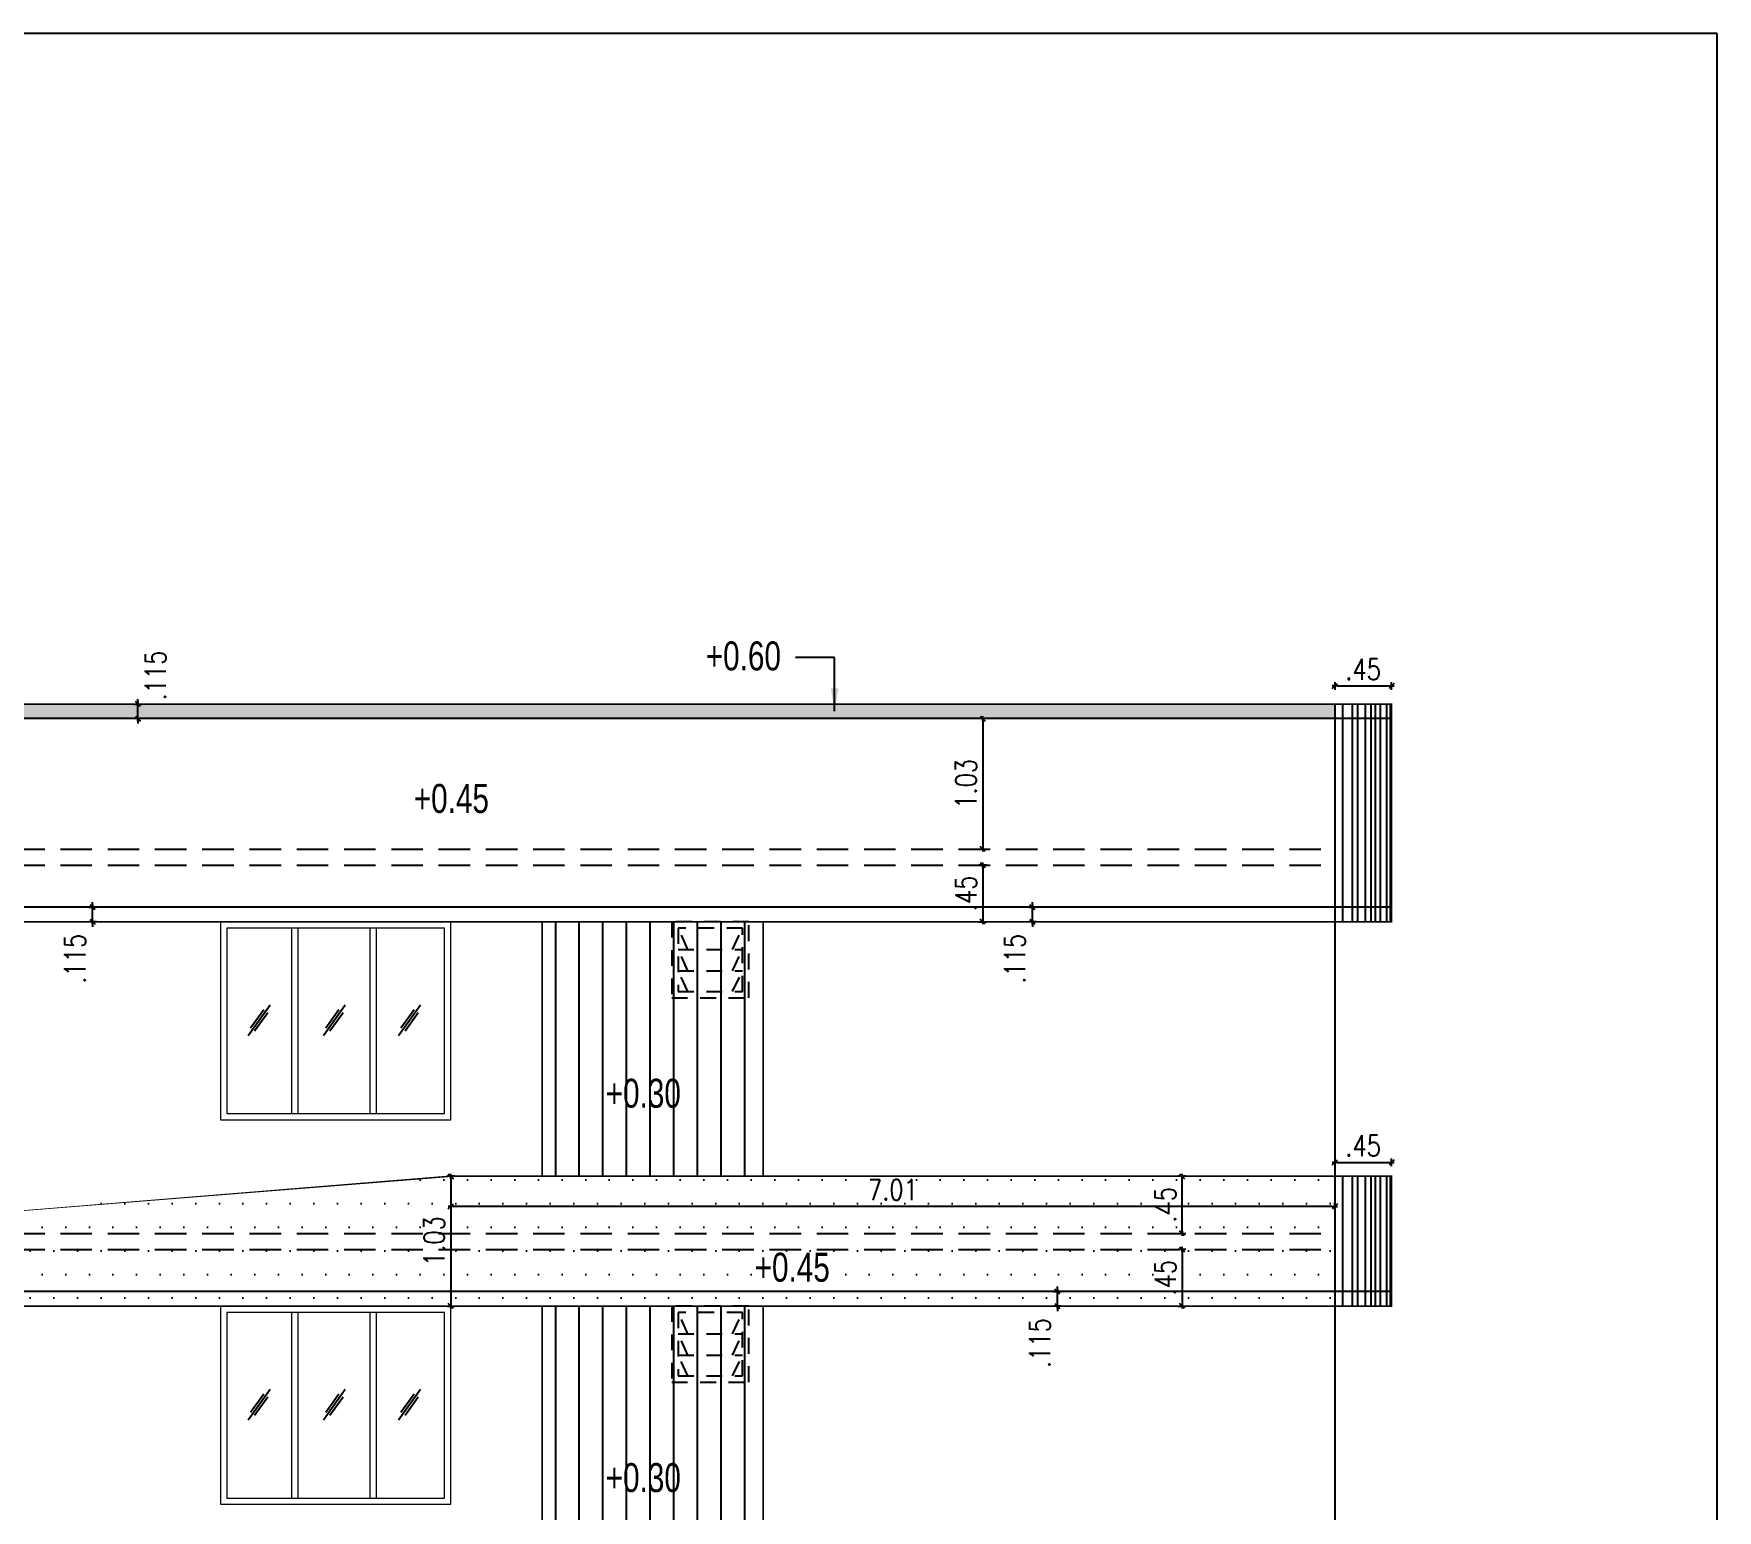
# Model space of a CAD drawing. Header units: inches. Extents: x 14331 to 14549, y 2557 to 2714.
# Drawn here: x 14426.92 to 14440.28, y 2685.34 to 2697.06 of the extents above; entities that cross this region are included whole.
import ezdxf
from ezdxf.enums import TextEntityAlignment as Align

# ---------------------------------------------------------------- set-up
doc = ezdxf.new("R2010")
doc.units = ezdxf.units.IN
doc.header["$LTSCALE"] = 0.25
doc.header["$MEASUREMENT"] = 0
doc.header["$PDMODE"] = 35
doc.linetypes.add('1', pattern=[0])
doc.linetypes.add('DASHEDX2', pattern=[1.5, 1, -0.5])
for name, color, linetype in [('ELE.PROJ.', 1, 'Continuous'), ('GLASS WINDOW', 251, '1'), ('hatch', 251, 'Continuous'), ('proj-internal', 1, 'DASHEDX2'), ('wall', 7, 'Continuous'), ('walls', 7, 'Continuous'), ('WORK TEX', 6, 'Continuous'), ('WORKING DIM', 7, 'Continuous')]:
    doc.layers.add(name, color=color, linetype=linetype)
doc.layers.add('WINDOW', color=106, linetype='Continuous', lineweight=13)
doc.styles.add('ARIAL', font='TIMES_0.TTF')
doc.styles.add('ARL', font='swisscl_0.ttf')
doc.styles.add('romans', font='romans.shx', dxfattribs={"width": 0.8})
doc.dimstyles.new('121', dxfattribs={"dimscale": 0.1, "dimtxt": 1.65, "dimasz": 0.2, "dimexe": 0.03125, "dimexo": 0.25, "dimgap": 0.5, "dimtad": 1, "dimzin": 4, "dimdsep": 46, "dimtxsty": 'romans', "dimblk1": 'MINITICK', "dimblk2": 'MINITICK', "dimsah": 1, "dimcen": 1, "dimse1": 1, "dimse2": 1, "dimclrd": 252, "dimclre": 256, "dimclrt": 7, "dimadec": 3, "dimazin": 0, "dimtfac": 0.8, "dimtix": 1, "dimtmove": 2, "dimatfit": 3, "dimfxl": 0, "dimtolj": 1, "dimtzin": 3, "dimarcsym": 0})
doc.dimstyles.new('DFSGSG', dxfattribs={"dimtxt": 0.23, "dimasz": 0.18, "dimexe": 0.18, "dimexo": 0.0625, "dimgap": 0.09, "dimtad": 1, "dimzin": 0, "dimdsep": 46, "dimtxsty": 'ARIAL', "dimcen": 0.09, "dimse1": 1, "dimse2": 1, "dimaunit": 1, "dimadec": 0, "dimazin": 0, "dimtfac": 1, "dimtix": 1, "dimtofl": 0, "dimtmove": 0, "dimatfit": 3, "dimfxl": 0, "dimtolj": 1, "dimtzin": 0, "dimarcsym": 0})

# ---------------------------------------------------------------- blocks, each defined once
blk = doc.blocks.new('MINITICK')
at = {"color": 7}
for p, q in [((1, 1), (-1, -1)), ((-1, 0), (1, 0)), ((0, -1.5), (0, 1.5))]:
    blk.add_line(p, q, dxfattribs=at)
blk = doc.blocks.new('*D1489')
at = {"layer": 'Defpoints', "color": 0, "transparency": 16777216}
for p in [(14430.22997285187, 2687.990746449581), (14437.24283870373, 2687.990746449581), (14430.22997285187, 2687.750775113774)]:
    blk.add_point(p, dxfattribs=at)
at = {"layer": 'WORKING DIM', "color": 252, "lineweight": -2, "transparency": 16777216}
blk.add_line((14437.22283870373, 2687.750775113774), (14430.24997285187, 2687.750775113774), dxfattribs=at)
at = {"layer": 'WORKING DIM', "color": 252, "lineweight": -2, "transparency": 16777216, "xscale": 0.02, "yscale": 0.02, "zscale": 0.02, "rotation": 180}
blk.add_blockref('MINITICK', (14430.22997285187, 2687.750775113774), dxfattribs=at)
at = {"layer": 'WORKING DIM', "color": 252, "lineweight": -2, "transparency": 16777216, "xscale": 0.02, "yscale": 0.02, "zscale": 0.02}
blk.add_blockref('MINITICK', (14437.24283870373, 2687.750775113774), dxfattribs=at)
at = {"layer": 'WORKING DIM', "color": 7, "transparency": 16777216, "insert": (14433.7364057778, 2687.883275113774), "char_height": 0.165, "attachment_point": 5, "style": 'romans'}
blk.add_mtext('\\A1;7.01', dxfattribs=at)
blk = doc.blocks.new('*D1490')
at = {"layer": 'Defpoints', "color": 0, "transparency": 16777216}
for p in [(14430.22997285187, 2687.990746449581), (14430.22997285187, 2686.960034404048), (14430.22997285187, 2686.960034404048)]:
    blk.add_point(p, dxfattribs=at)
at = {"layer": 'WORKING DIM', "color": 252, "lineweight": -2, "transparency": 16777216}
blk.add_line((14430.22997285187, 2687.970746449581), (14430.22997285187, 2686.980034404048), dxfattribs=at)
at = {"layer": 'WORKING DIM', "color": 252, "lineweight": -2, "transparency": 16777216, "xscale": 0.02, "yscale": 0.02, "zscale": 0.02}
for p, rotation in [((14430.22997285187, 2687.990746449581), 90), ((14430.22997285187, 2686.960034404048), 270)]:
    blk.add_blockref('MINITICK', p, dxfattribs=dict(at, rotation=rotation))
at = {"layer": 'WORKING DIM', "color": 7, "transparency": 16777216, "insert": (14430.09747285187, 2687.475390426817), "char_height": 0.165, "attachment_point": 5, "rotation": 90, "style": 'romans'}
blk.add_mtext('\\A1;1.03', dxfattribs=at)
blk = doc.blocks.new('*D1481')
at = {"layer": 'Defpoints', "color": 0, "transparency": 16777216}
for p in [(14437.69283870373, 2688.100489471456), (14437.24283870373, 2687.990746449582), (14437.69283870373, 2687.990746449582)]:
    blk.add_point(p, dxfattribs=at)
at = {"layer": 'WORKING DIM', "color": 252, "lineweight": -2, "transparency": 16777216}
blk.add_line((14437.26283870373, 2688.100489471456), (14437.67283870373, 2688.100489471456), dxfattribs=at)
at = {"layer": 'WORKING DIM', "color": 252, "lineweight": -2, "transparency": 16777216, "xscale": 0.02, "yscale": 0.02, "zscale": 0.02, "rotation": 180}
blk.add_blockref('MINITICK', (14437.24283870373, 2688.100489471456), dxfattribs=at)
at = {"layer": 'WORKING DIM', "color": 252, "lineweight": -2, "transparency": 16777216, "xscale": 0.02, "yscale": 0.02, "zscale": 0.02}
blk.add_blockref('MINITICK', (14437.69283870373, 2688.100489471456), dxfattribs=at)
at = {"layer": 'WORKING DIM', "color": 7, "transparency": 16777216, "insert": (14437.46783870373, 2688.232989471456), "char_height": 0.165, "attachment_point": 5, "style": 'romans'}
blk.add_mtext('\\A1;.45', dxfattribs=at)
blk = doc.blocks.new('*D1486')
at = {"layer": 'Defpoints', "color": 0, "transparency": 16777216}
for p in [(14435.94606372939, 2687.990746449581), (14436.03085099296, 2687.990746449581), (14435.94606372939, 2687.537066924358)]:
    blk.add_point(p, dxfattribs=at)
at = {"layer": 'WORKING DIM', "color": 252, "lineweight": -2, "transparency": 16777216}
blk.add_line((14436.03085099296, 2687.557066924358), (14436.03085099296, 2687.970746449581), dxfattribs=at)
at = {"layer": 'WORKING DIM', "color": 252, "lineweight": -2, "transparency": 16777216, "xscale": 0.02, "yscale": 0.02, "zscale": 0.02}
for p, rotation in [((14436.03085099296, 2687.990746449581), 90), ((14436.03085099296, 2687.537066924358), 270)]:
    blk.add_blockref('MINITICK', p, dxfattribs=dict(at, rotation=rotation))
at = {"layer": 'WORKING DIM', "color": 7, "transparency": 16777216, "insert": (14435.89835099296, 2687.763906686971), "char_height": 0.165, "attachment_point": 5, "rotation": 90, "style": 'romans'}
blk.add_mtext('\\A1;.45', dxfattribs=at)
blk = doc.blocks.new('*D1487')
at = {"layer": 'Defpoints', "color": 0, "transparency": 16777216}
for p in [(14435.22533567901, 2687.410034404048), (14435.22533567901, 2686.960034404049), (14436.03085099296, 2686.960034404049)]:
    blk.add_point(p, dxfattribs=at)
at = {"layer": 'WORKING DIM', "color": 252, "lineweight": -2, "transparency": 16777216}
blk.add_line((14436.03085099296, 2687.390034404048), (14436.03085099296, 2686.980034404049), dxfattribs=at)
at = {"layer": 'WORKING DIM', "color": 252, "lineweight": -2, "transparency": 16777216, "xscale": 0.02, "yscale": 0.02, "zscale": 0.02}
for p, rotation in [((14436.03085099296, 2687.410034404048), 90), ((14436.03085099296, 2686.960034404049), 270)]:
    blk.add_blockref('MINITICK', p, dxfattribs=dict(at, rotation=rotation))
at = {"layer": 'WORKING DIM', "color": 7, "transparency": 16777216, "insert": (14435.89835099296, 2687.18503440405), "char_height": 0.165, "attachment_point": 5, "rotation": 90, "style": 'romans'}
blk.add_mtext('\\A1;.45', dxfattribs=at)
blk = doc.blocks.new('*D1505')
at = {"layer": 'Defpoints', "color": 0, "transparency": 16777216}
for p in [(14435.04221586057, 2687.075034405184), (14435.24159617986, 2687.075034405184), (14435.24159617986, 2686.960034405184)]:
    blk.add_point(p, dxfattribs=at)
at = {"layer": 'WORKING DIM', "color": 252, "lineweight": -2, "transparency": 16777216}
for p, q in [((14435.04221586057, 2687.095034405184), (14435.04221586057, 2687.115034405184)), ((14435.04221586057, 2686.960034405184), (14435.04221586057, 2687.075034405184)), ((14435.04221586057, 2686.940034405184), (14435.04221586057, 2686.920034405184))]:
    blk.add_line(p, q, dxfattribs=at)
at = {"layer": 'WORKING DIM', "color": 252, "lineweight": -2, "transparency": 16777216, "xscale": 0.02, "yscale": 0.02, "zscale": 0.02}
for p, rotation in [((14435.04221586057, 2687.075034405184), 270), ((14435.04221586057, 2686.960034405184), 90)]:
    blk.add_blockref('MINITICK', p, dxfattribs=dict(at, rotation=rotation))
at = {"layer": 'WORKING DIM', "color": 7, "transparency": 16777216, "insert": (14434.90221586057, 2686.666214339031), "char_height": 0.165, "attachment_point": 5, "rotation": 90, "style": 'romans'}
blk.add_mtext('\\A1;.115', dxfattribs=at)
blk = doc.blocks.new('*D1519')
at = {"layer": 'Defpoints', "color": 0, "transparency": 16777216}
for p in [(14427.38869126454, 2690.125001883747), (14427.58807158383, 2690.125001883747), (14427.58807158383, 2690.010001883747)]:
    blk.add_point(p, dxfattribs=at)
at = {"layer": 'WORKING DIM', "color": 252, "lineweight": -2, "transparency": 16777216}
for p, q in [((14427.38869126454, 2690.145001883747), (14427.38869126454, 2690.165001883747)), ((14427.38869126454, 2690.010001883747), (14427.38869126454, 2690.125001883747)), ((14427.38869126454, 2689.990001883747), (14427.38869126454, 2689.970001883747))]:
    blk.add_line(p, q, dxfattribs=at)
at = {"layer": 'WORKING DIM', "color": 252, "lineweight": -2, "transparency": 16777216, "xscale": 0.02, "yscale": 0.02, "zscale": 0.02}
for p, rotation in [((14427.38869126454, 2690.125001883747), 270), ((14427.38869126454, 2690.010001883747), 90)]:
    blk.add_blockref('MINITICK', p, dxfattribs=dict(at, rotation=rotation))
at = {"layer": 'WORKING DIM', "color": 7, "transparency": 16777216, "insert": (14427.24869126454, 2689.716181817594), "char_height": 0.165, "attachment_point": 5, "rotation": 90, "style": 'romans'}
blk.add_mtext('\\A1;.115', dxfattribs=at)
blk = doc.blocks.new('*D1520')
at = {"layer": 'Defpoints', "color": 0, "transparency": 16777216}
for p in [(14434.84414764724, 2690.125001883747), (14435.04352796652, 2690.125001883747), (14435.04352796652, 2690.010001883747)]:
    blk.add_point(p, dxfattribs=at)
at = {"layer": 'WORKING DIM', "color": 252, "lineweight": -2, "transparency": 16777216}
for p, q in [((14434.84414764724, 2690.145001883747), (14434.84414764724, 2690.165001883747)), ((14434.84414764724, 2690.010001883747), (14434.84414764724, 2690.125001883747)), ((14434.84414764724, 2689.990001883747), (14434.84414764724, 2689.970001883747))]:
    blk.add_line(p, q, dxfattribs=at)
at = {"layer": 'WORKING DIM', "color": 252, "lineweight": -2, "transparency": 16777216, "xscale": 0.02, "yscale": 0.02, "zscale": 0.02}
for p, rotation in [((14434.84414764724, 2690.125001883747), 270), ((14434.84414764724, 2690.010001883747), 90)]:
    blk.add_blockref('MINITICK', p, dxfattribs=dict(at, rotation=rotation))
at = {"layer": 'WORKING DIM', "color": 7, "transparency": 16777216, "insert": (14434.70414764724, 2689.716181817594), "char_height": 0.165, "attachment_point": 5, "rotation": 90, "style": 'romans'}
blk.add_mtext('\\A1;.115', dxfattribs=at)
blk = doc.blocks.new('*D1524')
at = {"layer": 'Defpoints', "color": 0, "transparency": 16777216}
for p in [(14427.54812048525, 2691.737001883737), (14427.74750080454, 2691.737001883737), (14427.54812048525, 2691.622001883738)]:
    blk.add_point(p, dxfattribs=at)
at = {"layer": 'WORKING DIM', "color": 252, "lineweight": -2, "transparency": 16777216}
for p, q in [((14427.74750080454, 2691.757001883737), (14427.74750080454, 2691.777001883737)), ((14427.74750080454, 2691.622001883738), (14427.74750080454, 2691.737001883737)), ((14427.74750080454, 2691.602001883738), (14427.74750080454, 2691.582001883738))]:
    blk.add_line(p, q, dxfattribs=at)
at = {"layer": 'WORKING DIM', "color": 252, "lineweight": -2, "transparency": 16777216, "xscale": 0.02, "yscale": 0.02, "zscale": 0.02}
for p, rotation in [((14427.74750080454, 2691.737001883737), 270), ((14427.74750080454, 2691.622001883738), 90)]:
    blk.add_blockref('MINITICK', p, dxfattribs=dict(at, rotation=rotation))
at = {"layer": 'WORKING DIM', "color": 7, "transparency": 16777216, "insert": (14427.88750080454, 2691.963969260933), "char_height": 0.165, "attachment_point": 5, "rotation": 90, "style": 'romans'}
blk.add_mtext('\\A1;.115', dxfattribs=at)
blk = doc.blocks.new('*D1525')
at = {"layer": 'Defpoints', "color": 0, "transparency": 16777216}
for p in [(14434.04837394572, 2691.622001883738), (14434.04837394572, 2690.587034404048), (14434.44922826635, 2690.587034404048)]:
    blk.add_point(p, dxfattribs=at)
at = {"layer": 'WORKING DIM', "color": 252, "lineweight": -2, "transparency": 16777216}
blk.add_line((14434.44922826635, 2691.602001883738), (14434.44922826635, 2690.607034404048), dxfattribs=at)
at = {"layer": 'WORKING DIM', "color": 252, "lineweight": -2, "transparency": 16777216, "xscale": 0.02, "yscale": 0.02, "zscale": 0.02}
for p, rotation in [((14434.44922826635, 2691.622001883738), 90), ((14434.44922826635, 2690.587034404048), 270)]:
    blk.add_blockref('MINITICK', p, dxfattribs=dict(at, rotation=rotation))
at = {"layer": 'WORKING DIM', "color": 7, "transparency": 16777216, "insert": (14434.31672826635, 2691.104518143895), "char_height": 0.165, "attachment_point": 5, "rotation": 90, "style": 'romans'}
blk.add_mtext('\\A1;1.03', dxfattribs=at)
blk = doc.blocks.new('*D1526')
at = {"layer": 'Defpoints', "color": 0, "transparency": 16777216}
for p in [(14435.53928565376, 2690.460001883737), (14434.44922826635, 2690.010001883737), (14435.53928565376, 2690.010001883737)]:
    blk.add_point(p, dxfattribs=at)
at = {"layer": 'WORKING DIM', "color": 252, "lineweight": -2, "transparency": 16777216}
blk.add_line((14434.44922826635, 2690.440001883737), (14434.44922826635, 2690.030001883737), dxfattribs=at)
at = {"layer": 'WORKING DIM', "color": 252, "lineweight": -2, "transparency": 16777216, "xscale": 0.02, "yscale": 0.02, "zscale": 0.02}
for p, rotation in [((14434.44922826635, 2690.460001883737), 90), ((14434.44922826635, 2690.010001883737), 270)]:
    blk.add_blockref('MINITICK', p, dxfattribs=dict(at, rotation=rotation))
at = {"layer": 'WORKING DIM', "color": 7, "transparency": 16777216, "insert": (14434.31672826635, 2690.235001883739), "char_height": 0.165, "attachment_point": 5, "rotation": 90, "style": 'romans'}
blk.add_mtext('\\A1;.45', dxfattribs=at)
blk = doc.blocks.new('*D1528')
at = {"layer": 'Defpoints', "color": 0, "transparency": 16777216}
for p in [(14437.69283870373, 2691.880914191428), (14437.24283870373, 2691.490391562403), (14437.69283870373, 2691.490391562403)]:
    blk.add_point(p, dxfattribs=at)
at = {"layer": 'WORKING DIM', "color": 252, "lineweight": -2, "transparency": 16777216}
blk.add_line((14437.26283870373, 2691.880914191428), (14437.67283870373, 2691.880914191428), dxfattribs=at)
at = {"layer": 'WORKING DIM', "color": 252, "lineweight": -2, "transparency": 16777216, "xscale": 0.02, "yscale": 0.02, "zscale": 0.02, "rotation": 180}
blk.add_blockref('MINITICK', (14437.24283870373, 2691.880914191428), dxfattribs=at)
at = {"layer": 'WORKING DIM', "color": 252, "lineweight": -2, "transparency": 16777216, "xscale": 0.02, "yscale": 0.02, "zscale": 0.02}
blk.add_blockref('MINITICK', (14437.69283870373, 2691.880914191428), dxfattribs=at)
at = {"layer": 'WORKING DIM', "color": 7, "transparency": 16777216, "insert": (14437.46783870373, 2692.013414191428), "char_height": 0.165, "attachment_point": 5, "style": 'romans'}
blk.add_mtext('\\A1;.45', dxfattribs=at)

msp = doc.modelspace()

# ---------------------------------------------------------------- hatches: boundary and pattern name
at = {"layer": 'hatch', "true_color": 0xc7b399}
h = msp.add_hatch(dxfattribs=at)
h.set_pattern_fill('DOTS', color=253, scale=0.5)
h.set_pattern_definition([(0, (-275.9190099544503, 17.27428098757355), (0.015625, 0.03125), [0, -0.03125])])
h.paths.add_polyline_path([(14437.24283870373, 2691.737034404047), (14424.13308260959, 2691.737034404047), (14424.13308260959, 2691.622034404048), (14437.24283870373, 2691.622034404048)])
at = {"layer": 'hatch'}
h = msp.add_hatch(dxfattribs=at)
h.set_pattern_fill('ANSI31', color=36, scale=1.5, angle=45)
h.set_pattern_definition([(90, (-244.0007179176973, 50.82424846726371), (-0.1875, 2.775557561562891e-17), [])])
h.paths.add_polyline_path([(14432.7077777293, 2690.010001883738), (14430.95472894927, 2690.010001883738), (14430.95472894927, 2687.990713929271), (14432.7077777293, 2687.990713929271)])
at = {"layer": 'hatch', "true_color": 0xc7b399}
h = msp.add_hatch(dxfattribs=at)
h.set_pattern_fill('DOTS', color=253, scale=3)
h.set_pattern_definition([(0, (-275.9190099544503, 47.77428098757446), (0.09375, 0.1875), [0, -0.1875])])
h.paths.add_polyline_path([(14437.24283870373, 2687.990746449581), (14430.22997285187, 2687.990746449581), (14424.13308260959, 2687.537066924359), (14424.13308260958, 2686.960034404048), (14437.24283870373, 2686.960034404049)])
at = {"layer": 'hatch'}
h = msp.add_hatch(dxfattribs=at)
h.set_pattern_fill('ANSI31', color=36, scale=1.5, angle=45)
h.set_pattern_definition([(90, (-244.0007179176973, 47.77428098757446), (-0.1875, 2.775557561562891e-17), [])])
h.paths.add_polyline_path([(14432.7077777293, 2686.960034404049), (14430.95472894927, 2686.960034404049), (14430.95472894927, 2684.940746449582), (14432.7077777293, 2684.940746449582)])

# ---------------------------------------------------------------- linework, layer by layer
at = {"layer": 'ELE.PROJ.', "color": 8}
for p, q in [((14437.30352457071, 2691.737034404047), (14437.30352457071, 2690.010001883738)), ((14437.38160834582, 2691.737034404047), (14437.38160834582, 2690.010001883738)), ((14437.42155769155, 2691.737034404047), (14437.42155769155, 2690.010001883738)), ((14437.48249038935, 2691.737034404047), (14437.48249038935, 2690.010001883738)), ((14437.52864717276, 2691.737034404047), (14437.52864717276, 2690.010001883738)), ((14437.56217838267, 2691.737034404047), (14437.56217838267, 2690.010001883738)), ((14437.60328588515, 2691.737034404047), (14437.60328588515, 2690.010001883738)), ((14437.65194023828, 2691.737034404047), (14437.65194023828, 2690.010001883738)), ((14437.68077645803, 2691.737034404047), (14437.68077645803, 2690.010001883738)), ((14437.30352457071, 2687.990746449581), (14437.30352457071, 2686.960034404049)), ((14437.38160834582, 2687.990746449581), (14437.38160834582, 2686.960034404049)), ((14437.42155769155, 2687.990746449581), (14437.42155769155, 2686.960034404049)), ((14437.48249038935, 2687.990746449581), (14437.48249038935, 2686.960034404049)), ((14437.52864717276, 2687.990746449581), (14437.52864717276, 2686.960034404049)), ((14437.56217838267, 2687.990746449581), (14437.56217838267, 2686.960034404049)), ((14437.60328588515, 2687.990746449581), (14437.60328588515, 2686.960034404049)), ((14437.65194023828, 2687.990746449581), (14437.65194023828, 2686.960034404049)), ((14437.68077645803, 2687.990746449581), (14437.68077645803, 2686.960034404049))]:
    msp.add_line(p, q, dxfattribs=at)
at = {"layer": 'ELE.PROJ.'}
for p, q in [((14437.69283870373, 2691.622034404048), (14424.13308260956, 2691.622034404048)), ((14437.69283870373, 2690.125001883747), (14424.13308260958, 2690.125001883747)), ((14437.69283870373, 2687.075034404058), (14424.13308260958, 2687.075034404058))]:
    msp.add_line(p, q, dxfattribs=at)
at = {"layer": 'ELE.PROJ.', "const_width": 0.012}
for points in [[(14424.13308260959, 2690.010001883737), (14437.69283870373, 2690.010001883737), (14437.69283870373, 2691.737034404047), (14424.13308260959, 2691.737034404047)], [(14424.13308260958, 2686.960034404048), (14437.69283870373, 2686.960034404049), (14437.69283870373, 2687.990746449581), (14430.22997285187, 2687.990746449581), (14424.13308260959, 2687.537066924359)]]:
    msp.add_lwpolyline(points, close=True, dxfattribs=at)
at = {"layer": 'ELE.PROJ.', "color": 36, "const_width": 0.012}
for points in [[(14432.7077777293, 2690.010001883738), (14430.95472894927, 2690.010001883738), (14430.95472894927, 2687.990713929271), (14432.7077777293, 2687.990713929271)], [(14432.7077777293, 2686.960034404049), (14430.95472894927, 2686.960034404049), (14430.95472894927, 2684.940746449582), (14432.7077777293, 2684.940746449582)]]:
    msp.add_lwpolyline(points, close=True, dxfattribs=at)
at = {"layer": 'GLASS WINDOW', "color": 4, "ltscale": 200}
for p, q in [((14428.79622964415, 2689.347140606813), (14428.6225838138, 2689.105668916842)), ((14429.39307088693, 2689.347140606813), (14429.21942505658, 2689.105668916842)), ((14429.98989204621, 2689.347140606813), (14429.81624621586, 2689.105668916842)), ((14428.7456583751, 2689.311072733417), (14428.64068008115, 2689.165090039789)), ((14428.7781333768, 2689.287719483865), (14428.67315508285, 2689.141736790237)), ((14429.34249961788, 2689.311072733417), (14429.23752132393, 2689.165090039789)), ((14429.37497461958, 2689.287719483865), (14429.26999632563, 2689.141736790237)), ((14429.93932077716, 2689.311072733417), (14429.83434248321, 2689.165090039789)), ((14429.97179577886, 2689.287719483865), (14429.86681748491, 2689.141736790237)), ((14428.79622964415, 2686.297173127124), (14428.6225838138, 2686.055701437152)), ((14428.7456583751, 2686.261105253727), (14428.64068008115, 2686.115122560099)), ((14429.39307088693, 2686.297173127124), (14429.21942505658, 2686.055701437152)), ((14429.34249961788, 2686.261105253727), (14429.23752132393, 2686.115122560099)), ((14429.98989204621, 2686.297173127124), (14429.81624621586, 2686.055701437152)), ((14429.93932077716, 2686.261105253727), (14429.83434248321, 2686.115122560099)), ((14428.77813337681, 2686.237752004175), (14428.67315508285, 2686.091769310548)), ((14429.37497461958, 2686.237752004175), (14429.26999632563, 2686.091769310548)), ((14429.97179577887, 2686.237752004175), (14429.86681748491, 2686.091769310548))]:
    msp.add_line(p, q, dxfattribs=at)
at = {"layer": 'proj-internal', "color": 251}
for p, q in [((14424.13308260956, 2690.587034404047), (14437.24283870373, 2690.587034404047)), ((14424.13308260956, 2690.460001883736), (14437.24283870373, 2690.460001883737)), ((14424.13308260956, 2687.537066924358), (14437.24283870373, 2687.537066924358)), ((14424.13308260956, 2687.410034404048), (14437.24283870373, 2687.410034404048))]:
    msp.add_line(p, q, dxfattribs=at)
at = {"layer": 'proj-internal', "color": 251, "ltscale": 0.5}
for p, q in [((14432.11129938381, 2689.790001883736), (14432.03369236364, 2689.960001883736)), ((14432.46584144087, 2689.790001883736), (14432.54344846104, 2689.960001883736)), ((14432.03369236364, 2689.790001883736), (14432.54344846104, 2689.790001883736)), ((14432.11129938381, 2689.620001883736), (14432.03369236364, 2689.790001883736)), ((14432.46584144087, 2689.620001883736), (14432.54344846104, 2689.790001883736)), ((14432.03369236364, 2689.620001883736), (14432.54344846104, 2689.620001883736)), ((14432.11129938381, 2689.457034404047), (14432.03369236364, 2689.620001883736)), ((14432.46584144087, 2689.457034404047), (14432.54344846104, 2689.620001883736)), ((14432.11129938381, 2686.740034404047), (14432.03369236364, 2686.910034404047)), ((14432.46584144087, 2686.740034404047), (14432.54344846104, 2686.910034404047)), ((14432.03369236364, 2686.740034404047), (14432.54344846104, 2686.740034404047)), ((14432.11129938381, 2686.570034404047), (14432.03369236364, 2686.740034404047)), ((14432.46584144087, 2686.570034404047), (14432.54344846104, 2686.740034404047)), ((14432.03369236364, 2686.570034404047), (14432.54344846104, 2686.570034404047)), ((14432.11129938381, 2686.407066924357), (14432.03369236364, 2686.570034404047)), ((14432.46584144087, 2686.407066924357), (14432.54344846104, 2686.570034404047))]:
    msp.add_line(p, q, dxfattribs=at)
for points in [[(14431.98369236364, 2689.407034404047), (14432.59344846104, 2689.407034404047), (14432.59344846104, 2690.010001883737), (14431.98369236364, 2690.010001883737)], [(14432.03369236364, 2689.457034404048), (14432.54344846104, 2689.457034404048), (14432.54344846104, 2689.960001883736), (14432.03369236364, 2689.960001883736)], [(14431.98369236364, 2686.357066924358), (14432.59344846104, 2686.357066924358), (14432.59344846104, 2686.960034404047), (14431.98369236364, 2686.960034404047)], [(14432.03369236364, 2686.407066924358), (14432.54344846104, 2686.407066924358), (14432.54344846104, 2686.910034404047), (14432.03369236364, 2686.910034404047)]]:
    msp.add_lwpolyline(points, close=True, dxfattribs=at)
at = {"layer": 'wall'}
msp.add_line((14437.24283870373, 2691.737034404047), (14437.24283870373, 2650.610066924358), dxfattribs=at)
msp.add_lwpolyline([(14440.27724095246, 2697.057626350052), (14402.10920229596, 2697.057626350052), (14402.10920229596, 2643.082622189344), (14440.27724095246, 2643.082622189344)], close=True, dxfattribs=at)
at = {"layer": 'WINDOW'}
for p, q in [((14428.96647450676, 2689.960034404047), (14428.96647450676, 2688.487066924358)), ((14429.01647450676, 2689.960034404047), (14429.01647450676, 2688.487066924358)), ((14429.58881326007, 2689.960034404047), (14429.58881326007, 2688.487066924358)), ((14429.63881326007, 2689.960034404047), (14429.63881326007, 2688.487066924358)), ((14428.96647450676, 2686.910066924358), (14428.96647450676, 2685.437099444669)), ((14429.01647450676, 2686.910066924358), (14429.01647450676, 2685.437099444669)), ((14429.58881326007, 2686.910066924358), (14429.58881326007, 2685.437099444669)), ((14429.63881326007, 2686.910066924358), (14429.63881326007, 2685.437099444669))]:
    msp.add_line(p, q, dxfattribs=at)
for points in [[(14428.40204602314, 2688.437066924358), (14430.22997285187, 2688.437066924358), (14430.22997285187, 2690.010034404047), (14428.40204602314, 2690.010034404047)], [(14428.45204602314, 2688.487066924358), (14430.17997285187, 2688.487066924358), (14430.17997285187, 2689.960034404047), (14428.45204602314, 2689.960034404047)], [(14428.40204602314, 2685.387099444668), (14430.22997285187, 2685.387099444668), (14430.22997285187, 2686.960066924358), (14428.40204602314, 2686.960066924358)], [(14428.45204602314, 2685.437099444669), (14430.17997285187, 2685.437099444669), (14430.17997285187, 2686.910066924358), (14428.45204602314, 2686.910066924358)]]:
    msp.add_lwpolyline(points, close=True, dxfattribs=at)

# ---------------------------------------------------------------- texts
at = {"layer": 'WORK TEX', "color": 7, "style": 'ARL'}
for s, p in [('+0.60', (14432.55075062474, 2692.119456792828)), ('+0.45 ', (14430.26701508562, 2690.988713361775)), ('+0.30', (14431.75668144518, 2688.649064122227)), ('+0.45 ', (14432.9711418656, 2687.268261955874)), ('+0.30', (14431.75668144518, 2685.599096642537))]:
    msp.add_text(s, height=0.23, dxfattribs=at).set_placement(p, align=Align.MIDDLE_CENTER)

# ---------------------------------------------------------------- dimensions: what is measured, and where the dimension line sits
at = {"layer": 'WORKING DIM'}
for base, p1, p2, picture, middle in [((14427.74750080454, 2691.737001883737), (14427.54812048525, 2691.622001883738), (14427.54812048525, 2691.737001883737), '*D1524', (14427.88750080454, 2691.963969260933)), ((14427.38869126454, 2690.125001883747), (14427.58807158383, 2690.010001883747), (14427.58807158383, 2690.125001883747), '*D1519', (14427.24869126454, 2689.716181817594)), ((14434.84414764724, 2690.125001883747), (14435.04352796652, 2690.010001883747), (14435.04352796652, 2690.125001883747), '*D1520', (14434.70414764724, 2689.716181817594)), ((14435.04221586057, 2687.075034405184), (14435.24159617986, 2686.960034405184), (14435.24159617986, 2687.075034405184), '*D1505', (14434.90221586057, 2686.666214339031))]:
    dim = msp.add_linear_dim(base=base, p1=p1, p2=p2, angle=90, text='.115', dimstyle='121', override={"dimfxl": 0.18, "dimfxlon": 1}, dxfattribs=at)
    dim.commit()
    dim.dimension.update_dxf_attribs({"geometry": picture, "text_midpoint": middle, "dimtype": 160})
for base, p1, p2, picture, middle in [((14437.69283870373, 2691.880914191428), (14437.24283870373, 2691.490391562403), (14437.69283870373, 2691.490391562403), '*D1528', (14437.46783870373, 2692.013414191428)), ((14437.69283870373, 2688.100489471456), (14437.24283870373, 2687.990746449582), (14437.69283870373, 2687.990746449582), '*D1481', (14437.46783870373, 2688.232989471456)), ((14430.22997285187, 2687.750775113774), (14437.24283870373, 2687.990746449581), (14430.22997285187, 2687.990746449581), '*D1489', (14433.7364057778, 2687.883275113774))]:
    dim = msp.add_linear_dim(base=base, p1=p1, p2=p2, dimstyle='121', override={"dimfxl": 0.18, "dimfxlon": 1}, dxfattribs=at)
    dim.commit()
    dim.dimension.update_dxf_attribs({"geometry": picture, "text_midpoint": middle})
for base, p1, p2, picture, middle in [((14434.44922826635, 2690.587034404048), (14434.04837394572, 2691.622001883738), (14434.04837394572, 2690.587034404048), '*D1525', (14434.31672826635, 2691.104518143895)), ((14434.44922826635, 2690.010001883737), (14435.53928565376, 2690.460001883737), (14435.53928565376, 2690.010001883737), '*D1526', (14434.31672826635, 2690.235001883739)), ((14430.22997285187, 2686.960034404048), (14430.22997285187, 2687.990746449581), (14430.22997285187, 2686.960034404048), '*D1490', (14430.09747285187, 2687.475390426817)), ((14436.03085099296, 2687.990746449581), (14435.94606372939, 2687.537066924358), (14435.94606372939, 2687.990746449581), '*D1486', (14435.89835099296, 2687.763906686971)), ((14436.03085099296, 2686.960034404049), (14435.22533567901, 2687.410034404048), (14435.22533567901, 2686.960034404049), '*D1487', (14435.89835099296, 2687.18503440405))]:
    dim = msp.add_linear_dim(base=base, p1=p1, p2=p2, angle=90, dimstyle='121', override={"dimfxl": 0.18, "dimfxlon": 1}, dxfattribs=at)
    dim.commit()
    dim.dimension.update_dxf_attribs({"geometry": picture, "text_midpoint": middle})

# ---------------------------------------------------------------- leaders
at = {"layer": 'walls'}
msp.add_leader([(14433.27425648304, 2691.681195733621), (14433.27425648304, 2692.105991387948), (14432.96511521684, 2692.105991387948)], dimstyle='DFSGSG', override={"dimgap": 0.09, "dimtad": 0, "dimarcsym": 1}, dxfattribs=at)

doc.saveas('drawing.dxf')
